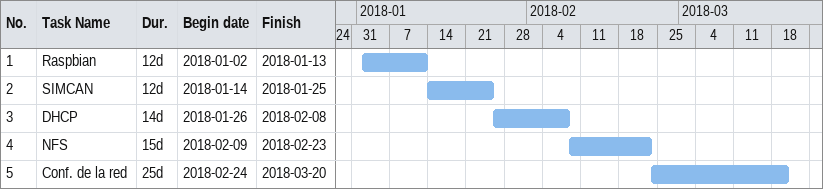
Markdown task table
| ID | Task | Duration | Start | Finish |
|---|---|---|---|---|
| 1 | Raspbian | 12d | 2018-01-02 | 2018-01-13 |
| 2 | SIMCAN | 12d | 2018-01-14 | 2018-01-25 |
| 3 | DHCP | 14d | 2018-01-26 | 2018-02-08 |
| 4 | NFS | 15d | 2018-02-09 | 2018-02-23 |
| 5 | Conf. de la red | 25d | 2018-02-24 | 2018-03-20 |
